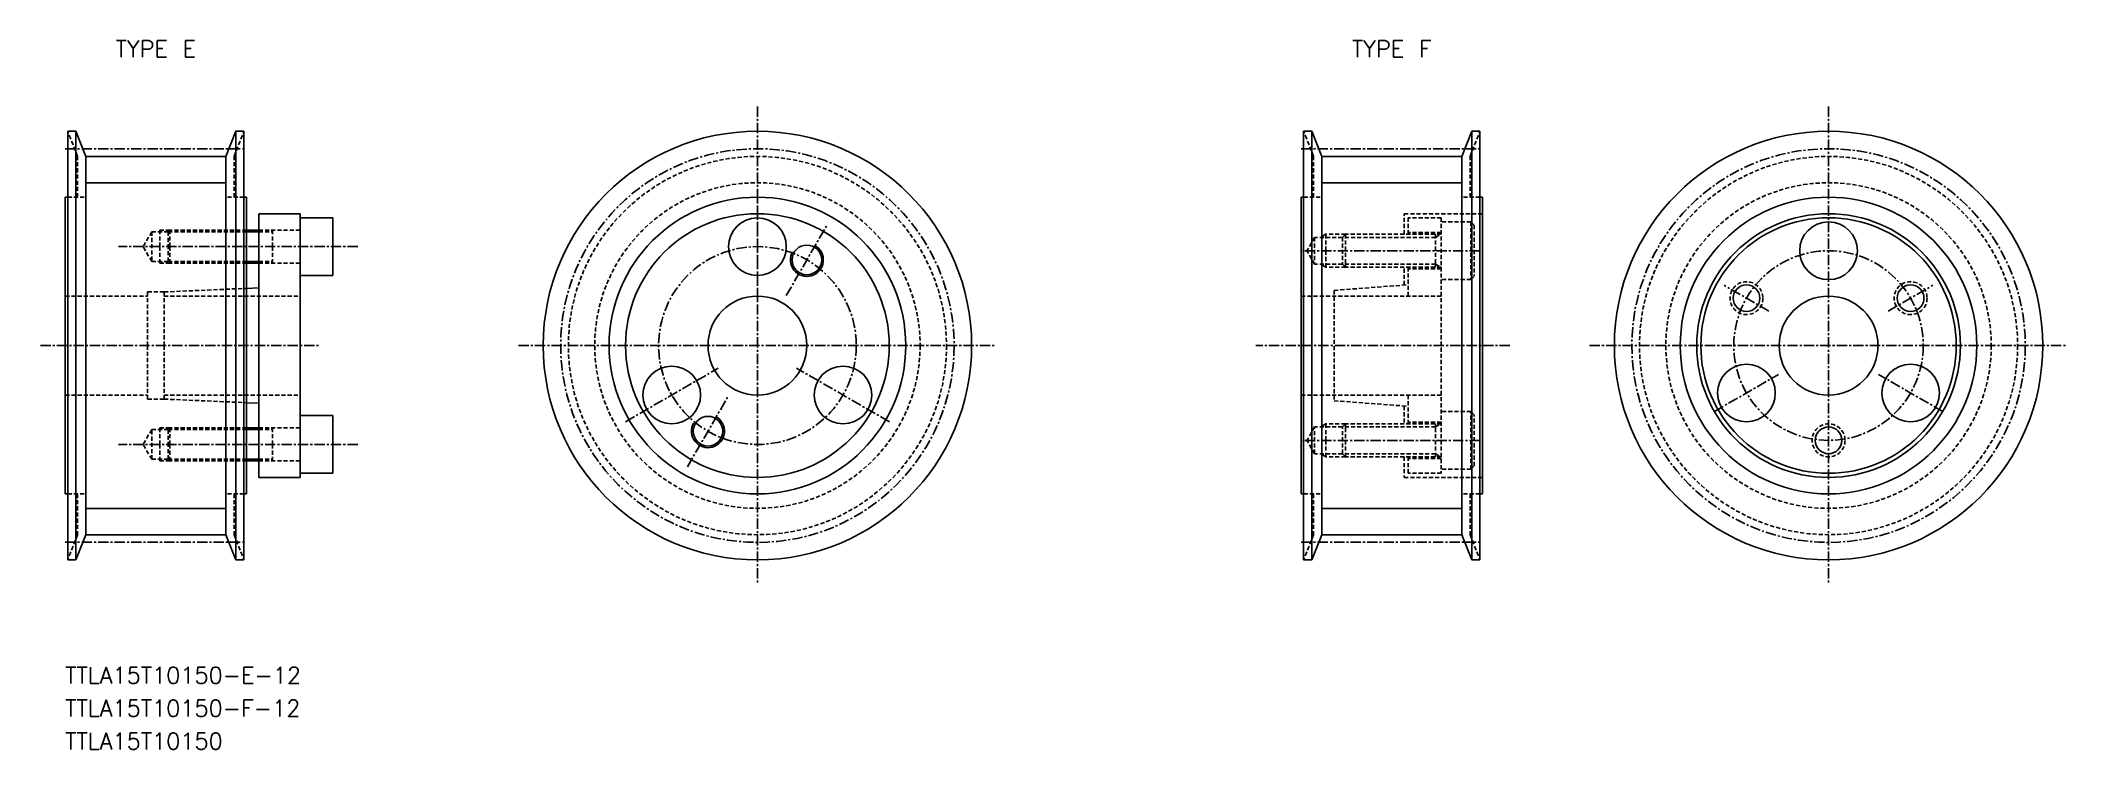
# Model space of a CAD drawing. Extents: x 434 to 680, y 27083 to 27169.
import ezdxf
from ezdxf.enums import TextEntityAlignment as Align

# ---------------------------------------------------------------- set-up
doc = ezdxf.new("R2010")
doc.units = 0
doc.linetypes.add('CENTER', pattern=[2, 1.25, -0.25, 0.25, -0.25])
doc.linetypes.add('DASHED', pattern=[0.75, 0.5, -0.25])
doc.layers.get('0').update_dxf_attribs({"linetype": 'CONTINUOUS'})
doc.layers.add('CENTER', color=1, linetype='CENTER')
doc.styles.add('MISUMI', font='txt.shx')

msp = doc.modelspace()

# ---------------------------------------------------------------- linework, layer by layer
at = {"color": 7, "linetype": 'CONTINUOUS'}
for p, q in [((438.41, 27157.56), (437.41, 27157.56)), ((437.41, 27157.56), (437.41, 27131.56)), ((439.61, 27154.51), (438.41, 27157.56)), ((438.41, 27157.56), (438.41, 27131.56)), ((456.61, 27154.51), (457.81, 27157.56)), ((457.81, 27157.56), (458.81, 27157.56)), ((457.81, 27157.56), (457.81, 27131.56)), ((458.81, 27157.56), (458.81, 27131.56)), ((588.43, 27157.56), (587.43, 27157.56)), ((587.43, 27157.56), (587.43, 27131.56)), ((589.63, 27154.51), (588.43, 27157.56)), ((588.43, 27157.56), (588.43, 27131.56)), ((606.63, 27154.51), (607.83, 27157.56)), ((607.83, 27157.56), (608.83, 27157.56)), ((607.83, 27157.56), (607.83, 27131.56)), ((608.83, 27157.56), (608.83, 27131.56)), ((439.61, 27149.56), (439.61, 27154.51)), ((439.61, 27154.51), (456.61, 27154.51)), ((456.61, 27149.56), (456.61, 27154.51)), ((589.63, 27149.56), (589.63, 27154.51)), ((589.63, 27154.51), (606.63, 27154.51)), ((606.63, 27149.56), (606.63, 27154.51)), ((437.11, 27149.56), (437.41, 27149.56)), ((437.11, 27131.56), (437.11, 27149.56)), ((439.61, 27149.56), (439.61, 27131.56)), ((456.61, 27149.56), (456.61, 27131.56)), ((459.11, 27149.56), (458.81, 27149.56)), ((459.11, 27131.56), (459.11, 27149.56)), ((587.13, 27149.56), (587.43, 27149.56)), ((587.13, 27131.56), (587.13, 27149.56)), ((589.63, 27149.56), (589.63, 27131.56)), ((606.63, 27149.56), (606.63, 27131.56)), ((609.13, 27149.56), (608.83, 27149.56)), ((609.13, 27131.56), (609.13, 27149.56)), ((460.61, 27147.56), (465.61, 27147.56)), ((460.61, 27147.56), (460.61, 27145.56)), ((465.61, 27147.56), (465.61, 27147.06)), ((465.61, 27147.06), (465.61, 27140.06)), ((465.61, 27147.06), (469.61, 27147.06)), ((469.61, 27147.06), (469.61, 27143.56)), ((460.61, 27145.56), (459.11, 27145.56)), ((460.61, 27145.56), (460.61, 27141.56)), ((460.61, 27141.56), (459.11, 27141.56)), ((460.61, 27141.56), (460.61, 27138.56)), ((469.61, 27140.06), (469.61, 27143.56)), ((465.61, 27140.06), (465.61, 27131.56)), ((465.61, 27140.06), (469.61, 27140.06)), ((460.61, 27138.56), (459.11, 27138.5)), ((460.61, 27138.56), (460.61, 27131.56)), ((437.11, 27131.56), (437.11, 27113.56)), ((437.41, 27105.56), (437.41, 27131.56)), ((438.41, 27105.56), (438.41, 27131.56)), ((439.61, 27113.56), (439.61, 27131.56)), ((456.61, 27113.56), (456.61, 27131.56)), ((457.81, 27105.56), (457.81, 27131.56)), ((458.81, 27105.56), (458.81, 27131.56)), ((459.11, 27131.56), (459.11, 27113.56)), ((460.61, 27124.56), (460.61, 27131.56)), ((465.61, 27123.06), (465.61, 27131.56)), ((587.13, 27131.56), (587.13, 27113.56)), ((587.43, 27105.56), (587.43, 27131.56)), ((588.43, 27105.56), (588.43, 27131.56)), ((589.63, 27113.56), (589.63, 27131.56)), ((606.63, 27113.56), (606.63, 27131.56)), ((607.83, 27105.56), (607.83, 27131.56)), ((608.83, 27105.56), (608.83, 27131.56)), ((609.13, 27131.56), (609.13, 27113.56)), ((460.61, 27124.56), (459.11, 27124.63)), ((460.61, 27121.56), (460.61, 27124.56)), ((465.61, 27116.06), (465.61, 27123.06)), ((465.61, 27123.06), (469.61, 27123.06)), ((469.61, 27123.06), (469.61, 27119.56)), ((460.61, 27121.56), (459.11, 27121.56)), ((460.61, 27117.56), (460.61, 27121.56)), ((469.61, 27116.06), (469.61, 27119.56)), ((460.61, 27117.56), (459.11, 27117.56)), ((460.61, 27115.56), (460.61, 27117.56)), ((460.61, 27115.56), (465.61, 27115.56)), ((465.61, 27116.06), (469.61, 27116.06)), ((465.61, 27115.56), (465.61, 27116.06)), ((437.11, 27113.56), (437.41, 27113.56)), ((439.61, 27113.56), (439.61, 27108.61)), ((456.61, 27113.56), (456.61, 27108.61)), ((459.11, 27113.56), (458.81, 27113.56)), ((587.13, 27113.56), (587.43, 27113.56)), ((589.63, 27113.56), (589.63, 27108.61)), ((606.63, 27113.56), (606.63, 27108.61)), ((609.13, 27113.56), (608.83, 27113.56)), ((439.61, 27108.61), (438.41, 27105.56)), ((439.61, 27108.61), (456.61, 27108.61)), ((456.61, 27108.61), (457.81, 27105.56)), ((589.63, 27108.61), (588.43, 27105.56)), ((589.63, 27108.61), (606.63, 27108.61)), ((606.63, 27108.61), (607.83, 27105.56)), ((438.41, 27105.56), (437.41, 27105.56)), ((457.81, 27105.56), (458.81, 27105.56)), ((588.43, 27105.56), (587.43, 27105.56)), ((607.83, 27105.56), (608.83, 27105.56))]:
    msp.add_line(p, q, dxfattribs=at)
at = {"color": 3, "linetype": 'DASHED'}
for p, q in [((438.61, 27154.51), (437.41, 27157.56)), ((457.61, 27154.51), (458.81, 27157.56)), ((588.63, 27154.51), (587.43, 27157.56)), ((607.63, 27154.51), (608.83, 27157.56)), ((438.61, 27149.56), (438.61, 27154.51)), ((457.61, 27149.56), (457.61, 27154.51)), ((588.63, 27149.56), (588.63, 27154.51)), ((607.63, 27149.56), (607.63, 27154.51)), ((437.41, 27149.56), (439.61, 27149.56)), ((458.81, 27149.56), (456.61, 27149.56)), ((587.43, 27149.56), (589.63, 27149.56)), ((608.83, 27149.56), (606.63, 27149.56)), ((599.63, 27147.56), (609.13, 27147.56)), ((599.63, 27145.06), (599.63, 27147.56)), ((604.13, 27147.06), (600.13, 27147.06)), ((600.13, 27147.06), (600.13, 27145.06)), ((604.13, 27147.06), (604.13, 27116.06)), ((607.73, 27146.56), (604.13, 27146.56)), ((607.73, 27146.56), (607.73, 27139.56)), ((607.73, 27146.56), (608.13, 27146.16)), ((447.61, 27145.36), (446.58, 27143.56)), ((449.61, 27145.36), (447.61, 27145.36)), ((447.61, 27145.36), (447.61, 27141.76)), ((449.81, 27145.56), (448.61, 27145.56)), ((448.61, 27145.56), (448.61, 27143.56)), ((449.81, 27145.56), (449.61, 27145.36)), ((449.61, 27145.36), (459.11, 27145.36)), ((449.61, 27145.36), (449.61, 27143.56)), ((459.11, 27145.56), (449.81, 27145.56)), ((449.81, 27145.56), (449.81, 27143.56)), ((465.61, 27145.56), (460.61, 27145.56)), ((460.61, 27145.36), (462.28, 27145.36)), ((462.28, 27145.56), (462.28, 27143.56)), ((588.75, 27144.68), (587.82, 27143.06)), ((588.75, 27144.68), (588.75, 27141.44)), ((592.13, 27144.68), (588.75, 27144.68)), ((590.13, 27145.06), (589.47, 27144.68)), ((590.13, 27145.06), (590.13, 27143.06)), ((592.51, 27145.06), (590.13, 27145.06)), ((592.13, 27144.68), (592.51, 27145.06)), ((603.43, 27144.68), (592.13, 27144.68)), ((592.13, 27144.68), (592.13, 27141.44)), ((604.13, 27145.06), (592.51, 27145.06)), ((592.51, 27145.06), (592.51, 27141.06)), ((604.13, 27145.26), (600.13, 27145.26)), ((603.43, 27145.06), (603.43, 27141.06)), ((603.43, 27144.68), (604.08, 27145.06)), ((608.13, 27146.16), (608.13, 27139.96)), ((447.61, 27141.76), (446.58, 27143.56)), ((449.61, 27141.76), (447.61, 27141.76)), ((448.61, 27141.56), (448.61, 27143.56)), ((449.81, 27141.56), (448.61, 27141.56)), ((449.61, 27141.76), (449.61, 27143.56)), ((449.61, 27141.76), (459.11, 27141.76)), ((449.81, 27141.56), (449.61, 27141.76)), ((449.81, 27141.56), (449.81, 27143.56)), ((459.11, 27141.56), (449.81, 27141.56)), ((460.61, 27141.76), (462.28, 27141.76)), ((465.61, 27141.56), (460.61, 27141.56)), ((462.28, 27141.56), (462.28, 27143.56)), ((588.75, 27141.44), (587.82, 27143.06)), ((592.13, 27141.44), (588.75, 27141.44)), ((590.13, 27141.06), (589.47, 27141.44)), ((590.13, 27141.06), (590.13, 27143.06)), ((603.43, 27141.44), (592.13, 27141.44)), ((592.51, 27141.06), (592.13, 27141.44)), ((603.43, 27141.44), (604.08, 27141.06)), ((592.51, 27141.06), (590.13, 27141.06)), ((604.13, 27141.06), (592.51, 27141.06)), ((599.63, 27138.9), (599.63, 27141.06)), ((600.13, 27141.06), (600.13, 27137.56)), ((604.13, 27140.86), (600.13, 27140.86)), ((607.73, 27139.56), (604.13, 27139.56)), ((607.73, 27139.56), (608.13, 27139.96)), ((437.11, 27137.56), (447.11, 27137.56)), ((447.11, 27138.06), (447.11, 27131.56)), ((447.11, 27138.06), (449.11, 27138.06)), ((449.11, 27138.06), (459.11, 27138.5)), ((449.11, 27138.06), (449.11, 27131.56)), ((449.11, 27137.56), (465.61, 27137.56)), ((587.13, 27137.56), (604.13, 27137.56)), ((591.13, 27138.25), (600.13, 27138.94)), ((591.13, 27138.25), (591.13, 27124.87)), ((447.11, 27125.06), (447.11, 27131.56)), ((449.11, 27125.06), (449.11, 27131.56)), ((437.11, 27125.56), (447.11, 27125.56)), ((447.11, 27125.06), (449.11, 27125.06)), ((449.11, 27125.56), (465.61, 27125.56)), ((449.11, 27125.06), (459.11, 27124.63)), ((587.13, 27125.56), (604.13, 27125.56)), ((591.13, 27124.87), (600.13, 27124.19)), ((599.63, 27124.22), (599.63, 27122.06)), ((600.13, 27125.56), (600.13, 27122.06)), ((590.13, 27122.06), (589.47, 27121.68)), ((590.13, 27122.06), (590.13, 27120.06)), ((592.51, 27122.06), (590.13, 27122.06)), ((592.51, 27122.06), (592.13, 27121.68)), ((604.13, 27122.06), (592.51, 27122.06)), ((592.51, 27118.06), (592.51, 27122.06)), ((604.13, 27122.26), (600.13, 27122.26)), ((603.43, 27118.06), (603.43, 27122.06)), ((603.43, 27121.68), (604.08, 27122.06)), ((607.73, 27123.56), (604.13, 27123.56)), ((607.73, 27116.56), (607.73, 27123.56)), ((607.73, 27123.56), (608.13, 27123.16)), ((608.13, 27116.96), (608.13, 27123.16)), ((447.61, 27121.36), (446.58, 27119.56)), ((447.61, 27117.76), (446.58, 27119.56)), ((449.61, 27121.36), (447.61, 27121.36)), ((447.61, 27117.76), (447.61, 27121.36)), ((449.81, 27121.56), (448.61, 27121.56)), ((448.61, 27121.56), (448.61, 27119.56)), ((448.61, 27117.56), (448.61, 27119.56)), ((449.81, 27121.56), (449.61, 27121.36)), ((449.61, 27121.36), (459.11, 27121.36)), ((449.61, 27121.36), (449.61, 27119.56)), ((449.61, 27117.76), (449.61, 27119.56)), ((459.11, 27121.56), (449.81, 27121.56)), ((449.81, 27121.56), (449.81, 27119.56)), ((449.81, 27117.56), (449.81, 27119.56)), ((465.61, 27121.56), (460.61, 27121.56)), ((460.61, 27121.36), (462.28, 27121.36)), ((462.28, 27121.56), (462.28, 27119.56)), ((462.28, 27117.56), (462.28, 27119.56)), ((588.75, 27121.68), (587.82, 27120.06)), ((588.75, 27118.44), (587.82, 27120.06)), ((588.75, 27118.44), (588.75, 27121.68)), ((592.13, 27121.68), (588.75, 27121.68)), ((590.13, 27118.06), (590.13, 27120.06)), ((603.43, 27121.68), (592.13, 27121.68)), ((592.13, 27118.44), (592.13, 27121.68)), ((449.61, 27117.76), (447.61, 27117.76)), ((449.81, 27117.56), (448.61, 27117.56)), ((449.61, 27117.76), (459.11, 27117.76)), ((449.81, 27117.56), (449.61, 27117.76)), ((459.11, 27117.56), (449.81, 27117.56)), ((460.61, 27117.76), (462.28, 27117.76)), ((465.61, 27117.56), (460.61, 27117.56)), ((592.13, 27118.44), (588.75, 27118.44)), ((590.13, 27118.06), (589.47, 27118.44)), ((592.51, 27118.06), (590.13, 27118.06)), ((603.43, 27118.44), (592.13, 27118.44)), ((592.13, 27118.44), (592.51, 27118.06)), ((604.13, 27118.06), (592.51, 27118.06)), ((599.63, 27118.06), (599.63, 27115.56)), ((600.13, 27118.06), (600.13, 27116.06)), ((604.13, 27117.86), (600.13, 27117.86)), ((603.43, 27118.44), (604.08, 27118.06)), ((607.73, 27116.56), (608.13, 27116.96)), ((599.63, 27115.56), (609.13, 27115.56)), ((604.13, 27116.06), (600.13, 27116.06)), ((607.73, 27116.56), (604.13, 27116.56)), ((437.41, 27113.56), (439.61, 27113.56)), ((438.61, 27113.56), (438.61, 27108.61)), ((458.81, 27113.56), (456.61, 27113.56)), ((457.61, 27113.56), (457.61, 27108.61)), ((587.43, 27113.56), (589.63, 27113.56)), ((588.63, 27113.56), (588.63, 27108.61)), ((608.83, 27113.56), (606.63, 27113.56)), ((607.63, 27113.56), (607.63, 27108.61)), ((438.61, 27108.61), (437.41, 27105.56)), ((457.61, 27108.61), (458.81, 27105.56)), ((588.63, 27108.61), (587.43, 27105.56)), ((607.63, 27108.61), (608.83, 27105.56))]:
    msp.add_line(p, q, dxfattribs=at)
at = {"color": 3, "linetype": 'CONTINUOUS'}
for p, q in [((439.61, 27151.31), (456.61, 27151.31)), ((589.63, 27151.31), (606.63, 27151.31)), ((439.61, 27111.81), (456.61, 27111.81)), ((589.63, 27111.81), (606.63, 27111.81))]:
    msp.add_line(p, q, dxfattribs=at)
at = {"color": 3}
for p, q in [((460.61, 27145.36), (459.11, 27145.36)), ((460.61, 27141.76), (459.11, 27141.76)), ((460.61, 27121.36), (459.11, 27121.36)), ((460.61, 27117.76), (459.11, 27117.76))]:
    msp.add_line(p, q, dxfattribs=at)
at = {"color": 7, "linetype": 'CONTINUOUS'}
for centre, radius in [((521.13, 27131.56), 26), ((651.14, 27131.56), 26), ((521.13, 27131.56), 18), ((651.14, 27131.56), 18), ((521.13, 27131.56), 16), ((521.13, 27131.56), 16), ((521.13, 27143.56), 3.5), ((651.14, 27131.56), 16), ((651.14, 27131.56), 15.5), ((651.14, 27143.06), 3.5), ((527.13, 27141.95), 1.8), ((521.13, 27131.56), 6), ((641.18, 27137.31), 1.62), ((651.14, 27131.56), 6), ((661.1, 27137.31), 1.62), ((641.18, 27125.81), 3.5), ((661.1, 27125.81), 3.5), ((510.73, 27125.56), 3.5), ((531.52, 27125.56), 3.5), ((515.13, 27121.17), 1.8), ((651.14, 27120.06), 1.62)]:
    msp.add_circle(centre, radius, dxfattribs=at)
at = {"color": 3, "linetype": 'DASHED'}
for centre, radius in [((521.13, 27131.56), 22.95), ((651.14, 27131.56), 22.95), ((521.13, 27131.56), 19.75), ((651.14, 27131.56), 19.75), ((641.18, 27137.31), 2), ((661.1, 27137.31), 2), ((651.14, 27120.06), 2)]:
    msp.add_circle(centre, radius, dxfattribs=at)
at = {"color": 3, "linetype": 'CONTINUOUS'}
for centre in [(527.13, 27141.95), (515.13, 27121.17)]:
    msp.add_arc(centre, 2, 150, 62, dxfattribs=at)
at = {"layer": 'CENTER', "color": 1, "linetype": 'CENTER'}
for p, q in [((521.13, 27160.56), (521.13, 27102.56)), ((651.14, 27160.56), (651.14, 27102.56)), ((437.11, 27155.44), (459.11, 27155.44)), ((587.13, 27155.44), (609.13, 27155.44)), ((521.13, 27150.06), (521.13, 27137.06)), ((524.63, 27137.62), (529.63, 27146.28)), ((472.61, 27143.56), (443.58, 27143.56)), ((608.81, 27143.06), (587.3, 27143.06)), ((643.89, 27135.75), (638.47, 27138.87)), ((658.39, 27135.75), (663.8, 27138.87)), ((434.11, 27131.56), (468.11, 27131.56)), ((492.13, 27131.56), (550.13, 27131.56)), ((612.46, 27131.56), (581.64, 27131.56)), ((622.14, 27131.56), (680.14, 27131.56)), ((505.11, 27122.31), (516.36, 27128.81)), ((537.15, 27122.31), (525.89, 27128.81)), ((637.28, 27123.56), (645.08, 27128.06)), ((665, 27123.56), (657.2, 27128.06)), ((512.63, 27116.84), (517.63, 27125.5)), ((472.61, 27119.56), (443.58, 27119.56)), ((608.81, 27120.06), (587.3, 27120.06)), ((437.11, 27107.69), (459.11, 27107.69)), ((587.13, 27107.69), (609.13, 27107.69))]:
    msp.add_line(p, q, dxfattribs=at)
for centre, radius in [((521.13, 27131.56), 23.88), ((651.14, 27131.56), 23.88), ((521.13, 27131.56), 12), ((651.14, 27131.56), 11.5)]:
    msp.add_circle(centre, radius, dxfattribs=at)

# ---------------------------------------------------------------- texts
at = {"color": 7, "linetype": 'CONTINUOUS', "style": 'MISUMI'}
for s, p in [('TYPE E', (448.11, 27167.56)), ('TYPE F', (598.13, 27167.56))]:
    msp.add_text(s, height=2, dxfattribs=at).set_placement(p, align=Align.MIDDLE_CENTER)
for s, p in [('TTLA15T10150-E-12', (437.11, 27090.56)), ('TTLA15T10150-F-12', (437.11, 27086.56)), ('TTLA15T10150', (437.11, 27082.56))]:
    msp.add_text(s, height=2, dxfattribs=at).set_placement(p)

doc.saveas('drawing.dxf')
